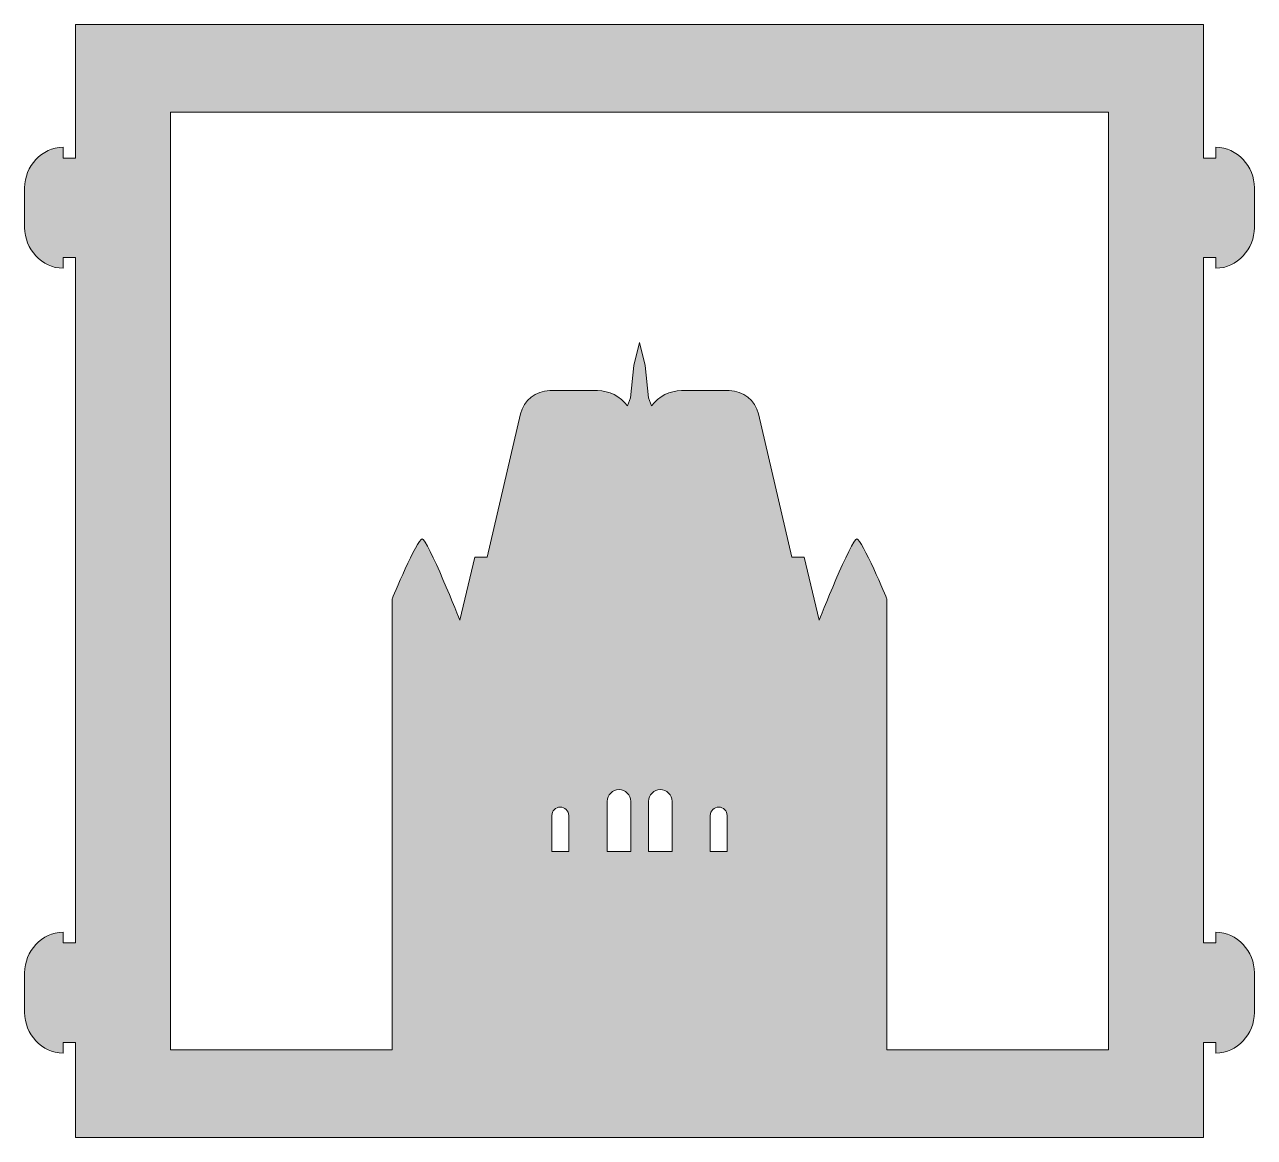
# Model space of a CAD drawing. Extents: x -50 to 3994, y -2593 to 1067.
import ezdxf

# ---------------------------------------------------------------- set-up
doc = ezdxf.new("R2010")
doc.units = 0
doc.header["$MEASUREMENT"] = 0
doc.layers.add('Layer 1', color=7, linetype='Continuous')

msp = doc.modelspace()

# ---------------------------------------------------------------- hatches: boundary and pattern name
at = {"layer": 'Layer 1', "true_color": 0x14607e}
h = msp.add_hatch(color=146, dxfattribs=at)
h.dxf.hatch_style = 2
edge = h.paths.add_edge_path()
edge.add_spline(control_points=[(3994.1, 399.2), (3994.1, 399.2), (3994.1, 530.4), (3994.1, 530.4), (3994.1, 600.3), (3937.5, 663.7), (3867.6, 663.7), (3867.6, 663.7), (3867.6, 628.3), (3867.6, 628.3), (3867.6, 628.3), (3839.8, 628.3), (3839.8, 628.3), (3839.8, 628.3), (3826.4, 628.3), (3826.4, 628.3), (3826.4, 628.3), (3826.4, 1067.2), (3826.4, 1067.2), (3826.4, 1067.2), (117.6, 1067.2), (117.6, 1067.2), (117.6, 1067.2), (117.6, 628.3), (117.6, 628.3), (117.6, 628.3), (104.2, 628.3), (104.2, 628.3), (104.2, 628.3), (76.4, 628.3), (76.4, 628.3), (76.4, 628.3), (76.4, 663.7), (76.4, 663.7), (6.6, 663.7), (-50, 600.3), (-50, 530.4), (-50, 530.4), (-50, 399.2), (-50, 399.2), (-50, 329.4), (6.6, 265.9), (76.4, 265.9), (76.4, 265.9), (76.4, 301.3), (76.4, 301.3), (76.4, 301.3), (117.6, 301.3), (117.6, 301.3), (117.6, 301.3), (117.6, 83.4), (117.6, 83.4), (117.6, 83.4), (117.6, 83.4), (117.6, 83.4), (117.6, 83.4), (117.6, -1953.4), (117.6, -1953.4), (117.6, -1953.4), (76.4, -1953.4), (76.4, -1953.4), (76.4, -1953.4), (76.4, -1917.9), (76.4, -1917.9), (6.6, -1917.9), (-50, -1981.4), (-50, -2051.2), (-50, -2051.2), (-50, -2182.5), (-50, -2182.5), (-50, -2252.3), (6.6, -2315.8), (76.4, -2315.8), (76.4, -2315.8), (76.4, -2280.3), (76.4, -2280.3), (76.4, -2280.3), (104.2, -2280.3), (104.2, -2280.3), (104.2, -2280.3), (117.6, -2280.3), (117.6, -2280.3), (117.6, -2280.3), (117.6, -2592.8), (117.6, -2592.8), (117.6, -2592.8), (3826.4, -2592.8), (3826.4, -2592.8), (3826.4, -2592.8), (3826.4, -2280.3), (3826.4, -2280.3), (3826.4, -2280.3), (3839.8, -2280.3), (3839.8, -2280.3), (3839.8, -2280.3), (3867.6, -2280.3), (3867.6, -2280.3), (3867.6, -2280.3), (3867.6, -2315.8), (3867.6, -2315.8), (3937.5, -2315.8), (3994.1, -2252.3), (3994.1, -2182.5), (3994.1, -2182.5), (3994.1, -2051.2), (3994.1, -2051.2), (3994.1, -1981.4), (3937.5, -1917.9), (3867.6, -1917.9), (3867.6, -1917.9), (3867.6, -1953.4), (3867.6, -1953.4), (3867.6, -1953.4), (3826.4, -1953.4), (3826.4, -1953.4), (3826.4, -1953.4), (3826.4, 218.2), (3826.4, 218.2), (3826.4, 218.2), (3826.4, 218.2), (3826.4, 218.2), (3826.4, 218.2), (3826.4, 301.3), (3826.4, 301.3), (3826.4, 301.3), (3867.6, 301.3), (3867.6, 301.3), (3867.6, 301.3), (3867.6, 265.9), (3867.6, 265.9), (3937.5, 265.9), (3994.1, 329.4), (3994.1, 399.2)], knot_values=[0, 0, 0, 0, 1, 1, 1, 2, 2, 2, 3, 3, 3, 4, 4, 4, 5, 5, 5, 6, 6, 6, 7, 7, 7, 8, 8, 8, 9, 9, 9, 10, 10, 10, 11, 11, 11, 12, 12, 12, 13, 13, 13, 14, 14, 14, 15, 15, 15, 16, 16, 16, 17, 17, 17, 18, 18, 18, 19, 19, 19, 20, 20, 20, 21, 21, 21, 22, 22, 22, 23, 23, 23, 24, 24, 24, 25, 25, 25, 26, 26, 26, 27, 27, 27, 28, 28, 28, 29, 29, 29, 30, 30, 30, 31, 31, 31, 32, 32, 32, 33, 33, 33, 34, 34, 34, 35, 35, 35, 36, 36, 36, 37, 37, 37, 38, 38, 38, 39, 39, 39, 40, 40, 40, 41, 41, 41, 42, 42, 42, 43, 43, 43, 44, 44, 44, 44], degree=3, periodic=1)
edge = h.paths.add_edge_path()
edge.add_spline(control_points=[(1739.2, -1652.7), (1739.2, -1652.7), (1683.9, -1652.7), (1683.9, -1652.7), (1683.9, -1652.7), (1683.9, -1534.1), (1683.9, -1534.1), (1683.9, -1518.8), (1696.3, -1506.4), (1711.6, -1506.4), (1726.8, -1506.4), (1739.2, -1518.8), (1739.2, -1534.1), (1739.2, -1534.1), (1739.2, -1652.7), (1739.2, -1652.7)], knot_values=[0, 0, 0, 0, 1, 1, 1, 2, 2, 2, 3, 3, 3, 4, 4, 4, 5, 5, 5, 5], degree=3, periodic=1)
edge = h.paths.add_edge_path()
edge.add_spline(control_points=[(1943.1, -1652.7), (1943.1, -1652.7), (1866.2, -1652.7), (1866.2, -1652.7), (1866.2, -1652.7), (1866.2, -1487.5), (1866.2, -1487.5), (1866.2, -1466.3), (1883.4, -1449.1), (1904.6, -1449.1), (1925.9, -1449.1), (1943.1, -1466.3), (1943.1, -1487.5), (1943.1, -1487.5), (1943.1, -1652.7), (1943.1, -1652.7)], knot_values=[0, 0, 0, 0, 1, 1, 1, 2, 2, 2, 3, 3, 3, 4, 4, 4, 5, 5, 5, 5], degree=3, periodic=1)
edge = h.paths.add_edge_path()
edge.add_spline(control_points=[(2078.9, -1652.7), (2078.9, -1652.7), (2001.9, -1652.7), (2001.9, -1652.7), (2001.9, -1652.7), (2001.9, -1487.5), (2001.9, -1487.5), (2001.9, -1466.3), (2019.2, -1449.1), (2040.4, -1449.1), (2061.6, -1449.1), (2078.9, -1466.3), (2078.9, -1487.5), (2078.9, -1487.5), (2078.9, -1652.7), (2078.9, -1652.7)], knot_values=[0, 0, 0, 0, 1, 1, 1, 2, 2, 2, 3, 3, 3, 4, 4, 4, 5, 5, 5, 5], degree=3, periodic=1)
edge = h.paths.add_edge_path()
edge.add_spline(control_points=[(2260.1, -1652.7), (2260.1, -1652.7), (2204.8, -1652.7), (2204.8, -1652.7), (2204.8, -1652.7), (2204.8, -1534.1), (2204.8, -1534.1), (2204.8, -1518.8), (2217.2, -1506.4), (2232.5, -1506.4), (2247.7, -1506.4), (2260.1, -1518.8), (2260.1, -1534.1), (2260.1, -1534.1), (2260.1, -1652.7), (2260.1, -1652.7)], knot_values=[0, 0, 0, 0, 1, 1, 1, 2, 2, 2, 3, 3, 3, 4, 4, 4, 5, 5, 5, 5], degree=3, periodic=1)
edge = h.paths.add_edge_path()
edge.add_spline(control_points=[(3513.9, -2304.6), (3513.9, -2304.6), (2785.5, -2304.6), (2785.5, -2304.6), (2785.5, -2304.6), (2785.5, -821.6), (2785.5, -821.6), (2785.5, -821.6), (2703.1, -624), (2686.5, -624), (2669.9, -624), (2562.3, -892), (2562.3, -892), (2562.3, -892), (2514, -684.9), (2514, -684.9), (2514, -684.9), (2472.8, -684.9), (2472.8, -684.9), (2472.8, -684.9), (2363.4, -213.4), (2363.4, -213.4), (2353, -168.5), (2313, -136.8), (2267, -136.8), (2267, -136.8), (2110.2, -136.8), (2110.2, -136.8), (2071.4, -136.8), (2034.9, -155.3), (2011.8, -186.6), (2011.8, -186.6), (2011.8, -186.6), (2011.8, -186.6), (2011.8, -186.6), (2001.4, -160.9), (2001.4, -160.9), (2001.4, -160.9), (1990.5, -54.2), (1990.5, -54.2), (1990.5, -54.2), (1972, 21.3), (1972, 21.3), (1972, 21.3), (1953.5, -54.2), (1953.5, -54.2), (1953.5, -54.2), (1942.6, -160.9), (1942.6, -160.9), (1942.6, -160.9), (1932.2, -186.6), (1932.2, -186.6), (1909.2, -155.3), (1872.6, -136.8), (1833.8, -136.8), (1833.8, -136.8), (1677, -136.8), (1677, -136.8), (1631, -136.8), (1591.1, -168.5), (1580.7, -213.4), (1580.7, -213.4), (1471.2, -684.9), (1471.2, -684.9), (1471.2, -684.9), (1430, -684.9), (1430, -684.9), (1430, -684.9), (1381.7, -892), (1381.7, -892), (1381.7, -892), (1274.1, -624), (1257.5, -624), (1240.9, -624), (1158.5, -821.6), (1158.5, -821.6), (1158.5, -821.6), (1158.5, -2304.6), (1158.5, -2304.6), (1158.5, -2304.6), (430.1, -2304.6), (430.1, -2304.6), (430.1, -2304.6), (430.1, -1904.5), (430.1, -1904.5), (430.1, -1904.5), (430.1, -1904.5), (430.1, -1904.5), (430.1, -1904.5), (430.1, -1856.9), (430.1, -1856.9), (430.1, -1856.9), (430.1, -1856.9), (430.1, -1856.9), (430.1, -1856.9), (430.1, 103.5), (430.1, 103.5), (430.1, 103.5), (430.1, 103.5), (430.1, 103.5), (430.1, 103.5), (430.1, 779.3), (430.1, 779.3), (430.1, 779.3), (3513.9, 779.3), (3513.9, 779.3), (3513.9, 779.3), (3513.9, 338.8), (3513.9, 338.8), (3513.9, 338.8), (3513.9, 338.8), (3513.9, 338.8), (3513.9, 338.8), (3513.9, -2304.6), (3513.9, -2304.6)], knot_values=[0, 0, 0, 0, 1, 1, 1, 2, 2, 2, 3, 3, 3, 4, 4, 4, 5, 5, 5, 6, 6, 6, 7, 7, 7, 8, 8, 8, 9, 9, 9, 10, 10, 10, 11, 11, 11, 12, 12, 12, 13, 13, 13, 14, 14, 14, 15, 15, 15, 16, 16, 16, 17, 17, 17, 18, 18, 18, 19, 19, 19, 20, 20, 20, 21, 21, 21, 22, 22, 22, 23, 23, 23, 24, 24, 24, 25, 25, 25, 26, 26, 26, 27, 27, 27, 28, 28, 28, 29, 29, 29, 30, 30, 30, 31, 31, 31, 32, 32, 32, 33, 33, 33, 34, 34, 34, 35, 35, 35, 36, 36, 36, 37, 37, 37, 38, 38, 38, 38], degree=3, periodic=1)

# ---------------------------------------------------------------- linework, layer by layer
at = {"layer": 'Layer 1', "lineweight": 0}
for points, knots in [([(3994.1, 399.2), (3994.1, 399.2), (3994.1, 530.4), (3994.1, 530.4), (3994.1, 600.3), (3937.5, 663.7), (3867.6, 663.7), (3867.6, 663.7), (3867.6, 628.3), (3867.6, 628.3), (3867.6, 628.3), (3839.8, 628.3), (3839.8, 628.3), (3839.8, 628.3), (3826.4, 628.3), (3826.4, 628.3), (3826.4, 628.3), (3826.4, 1067.2), (3826.4, 1067.2), (3826.4, 1067.2), (117.6, 1067.2), (117.6, 1067.2), (117.6, 1067.2), (117.6, 628.3), (117.6, 628.3), (117.6, 628.3), (104.2, 628.3), (104.2, 628.3), (104.2, 628.3), (76.4, 628.3), (76.4, 628.3), (76.4, 628.3), (76.4, 663.7), (76.4, 663.7), (6.6, 663.7), (-50, 600.3), (-50, 530.4), (-50, 530.4), (-50, 399.2), (-50, 399.2), (-50, 329.4), (6.6, 265.9), (76.4, 265.9), (76.4, 265.9), (76.4, 301.3), (76.4, 301.3), (76.4, 301.3), (117.6, 301.3), (117.6, 301.3), (117.6, 301.3), (117.6, 83.4), (117.6, 83.4), (117.6, 83.4), (117.6, 83.4), (117.6, 83.4), (117.6, 83.4), (117.6, -1953.4), (117.6, -1953.4), (117.6, -1953.4), (76.4, -1953.4), (76.4, -1953.4), (76.4, -1953.4), (76.4, -1917.9), (76.4, -1917.9), (6.6, -1917.9), (-50, -1981.4), (-50, -2051.2), (-50, -2051.2), (-50, -2182.5), (-50, -2182.5), (-50, -2252.3), (6.6, -2315.8), (76.4, -2315.8), (76.4, -2315.8), (76.4, -2280.3), (76.4, -2280.3), (76.4, -2280.3), (104.2, -2280.3), (104.2, -2280.3), (104.2, -2280.3), (117.6, -2280.3), (117.6, -2280.3), (117.6, -2280.3), (117.6, -2592.8), (117.6, -2592.8), (117.6, -2592.8), (3826.4, -2592.8), (3826.4, -2592.8), (3826.4, -2592.8), (3826.4, -2280.3), (3826.4, -2280.3), (3826.4, -2280.3), (3839.8, -2280.3), (3839.8, -2280.3), (3839.8, -2280.3), (3867.6, -2280.3), (3867.6, -2280.3), (3867.6, -2280.3), (3867.6, -2315.8), (3867.6, -2315.8), (3937.5, -2315.8), (3994.1, -2252.3), (3994.1, -2182.5), (3994.1, -2182.5), (3994.1, -2051.2), (3994.1, -2051.2), (3994.1, -1981.4), (3937.5, -1917.9), (3867.6, -1917.9), (3867.6, -1917.9), (3867.6, -1953.4), (3867.6, -1953.4), (3867.6, -1953.4), (3826.4, -1953.4), (3826.4, -1953.4), (3826.4, -1953.4), (3826.4, 218.2), (3826.4, 218.2), (3826.4, 218.2), (3826.4, 218.2), (3826.4, 218.2), (3826.4, 218.2), (3826.4, 301.3), (3826.4, 301.3), (3826.4, 301.3), (3867.6, 301.3), (3867.6, 301.3), (3867.6, 301.3), (3867.6, 265.9), (3867.6, 265.9), (3937.5, 265.9), (3994.1, 329.4), (3994.1, 399.2)], [0, 0, 0, 0, 1, 1, 1, 2, 2, 2, 3, 3, 3, 4, 4, 4, 5, 5, 5, 6, 6, 6, 7, 7, 7, 8, 8, 8, 9, 9, 9, 10, 10, 10, 11, 11, 11, 12, 12, 12, 13, 13, 13, 14, 14, 14, 15, 15, 15, 16, 16, 16, 17, 17, 17, 18, 18, 18, 19, 19, 19, 20, 20, 20, 21, 21, 21, 22, 22, 22, 23, 23, 23, 24, 24, 24, 25, 25, 25, 26, 26, 26, 27, 27, 27, 28, 28, 28, 29, 29, 29, 30, 30, 30, 31, 31, 31, 32, 32, 32, 33, 33, 33, 34, 34, 34, 35, 35, 35, 36, 36, 36, 37, 37, 37, 38, 38, 38, 39, 39, 39, 40, 40, 40, 41, 41, 41, 42, 42, 42, 43, 43, 43, 44, 44, 44, 44]), ([(3513.9, -2304.6), (3513.9, -2304.6), (2785.5, -2304.6), (2785.5, -2304.6), (2785.5, -2304.6), (2785.5, -821.6), (2785.5, -821.6), (2785.5, -821.6), (2703.1, -624), (2686.5, -624), (2669.9, -624), (2562.3, -892), (2562.3, -892), (2562.3, -892), (2514, -684.9), (2514, -684.9), (2514, -684.9), (2472.8, -684.9), (2472.8, -684.9), (2472.8, -684.9), (2363.4, -213.4), (2363.4, -213.4), (2353, -168.5), (2313, -136.8), (2267, -136.8), (2267, -136.8), (2110.2, -136.8), (2110.2, -136.8), (2071.4, -136.8), (2034.9, -155.3), (2011.8, -186.6), (2011.8, -186.6), (2011.8, -186.6), (2011.8, -186.6), (2011.8, -186.6), (2001.4, -160.9), (2001.4, -160.9), (2001.4, -160.9), (1990.5, -54.2), (1990.5, -54.2), (1990.5, -54.2), (1972, 21.3), (1972, 21.3), (1972, 21.3), (1953.5, -54.2), (1953.5, -54.2), (1953.5, -54.2), (1942.6, -160.9), (1942.6, -160.9), (1942.6, -160.9), (1932.2, -186.6), (1932.2, -186.6), (1909.2, -155.3), (1872.6, -136.8), (1833.8, -136.8), (1833.8, -136.8), (1677, -136.8), (1677, -136.8), (1631, -136.8), (1591.1, -168.5), (1580.7, -213.4), (1580.7, -213.4), (1471.2, -684.9), (1471.2, -684.9), (1471.2, -684.9), (1430, -684.9), (1430, -684.9), (1430, -684.9), (1381.7, -892), (1381.7, -892), (1381.7, -892), (1274.1, -624), (1257.5, -624), (1240.9, -624), (1158.5, -821.6), (1158.5, -821.6), (1158.5, -821.6), (1158.5, -2304.6), (1158.5, -2304.6), (1158.5, -2304.6), (430.1, -2304.6), (430.1, -2304.6), (430.1, -2304.6), (430.1, -1904.5), (430.1, -1904.5), (430.1, -1904.5), (430.1, -1904.5), (430.1, -1904.5), (430.1, -1904.5), (430.1, -1856.9), (430.1, -1856.9), (430.1, -1856.9), (430.1, -1856.9), (430.1, -1856.9), (430.1, -1856.9), (430.1, 103.5), (430.1, 103.5), (430.1, 103.5), (430.1, 103.5), (430.1, 103.5), (430.1, 103.5), (430.1, 779.3), (430.1, 779.3), (430.1, 779.3), (3513.9, 779.3), (3513.9, 779.3), (3513.9, 779.3), (3513.9, 338.8), (3513.9, 338.8), (3513.9, 338.8), (3513.9, 338.8), (3513.9, 338.8), (3513.9, 338.8), (3513.9, -2304.6), (3513.9, -2304.6)], [0, 0, 0, 0, 1, 1, 1, 2, 2, 2, 3, 3, 3, 4, 4, 4, 5, 5, 5, 6, 6, 6, 7, 7, 7, 8, 8, 8, 9, 9, 9, 10, 10, 10, 11, 11, 11, 12, 12, 12, 13, 13, 13, 14, 14, 14, 15, 15, 15, 16, 16, 16, 17, 17, 17, 18, 18, 18, 19, 19, 19, 20, 20, 20, 21, 21, 21, 22, 22, 22, 23, 23, 23, 24, 24, 24, 25, 25, 25, 26, 26, 26, 27, 27, 27, 28, 28, 28, 29, 29, 29, 30, 30, 30, 31, 31, 31, 32, 32, 32, 33, 33, 33, 34, 34, 34, 35, 35, 35, 36, 36, 36, 37, 37, 37, 38, 38, 38, 38]), ([(1943.1, -1652.7), (1943.1, -1652.7), (1866.2, -1652.7), (1866.2, -1652.7), (1866.2, -1652.7), (1866.2, -1487.5), (1866.2, -1487.5), (1866.2, -1466.3), (1883.4, -1449.1), (1904.6, -1449.1), (1925.9, -1449.1), (1943.1, -1466.3), (1943.1, -1487.5), (1943.1, -1487.5), (1943.1, -1652.7), (1943.1, -1652.7)], [0, 0, 0, 0, 1, 1, 1, 2, 2, 2, 3, 3, 3, 4, 4, 4, 5, 5, 5, 5]), ([(2078.9, -1652.7), (2078.9, -1652.7), (2001.9, -1652.7), (2001.9, -1652.7), (2001.9, -1652.7), (2001.9, -1487.5), (2001.9, -1487.5), (2001.9, -1466.3), (2019.2, -1449.1), (2040.4, -1449.1), (2061.6, -1449.1), (2078.9, -1466.3), (2078.9, -1487.5), (2078.9, -1487.5), (2078.9, -1652.7), (2078.9, -1652.7)], [0, 0, 0, 0, 1, 1, 1, 2, 2, 2, 3, 3, 3, 4, 4, 4, 5, 5, 5, 5]), ([(1739.2, -1652.7), (1739.2, -1652.7), (1683.9, -1652.7), (1683.9, -1652.7), (1683.9, -1652.7), (1683.9, -1534.1), (1683.9, -1534.1), (1683.9, -1518.8), (1696.3, -1506.4), (1711.6, -1506.4), (1726.8, -1506.4), (1739.2, -1518.8), (1739.2, -1534.1), (1739.2, -1534.1), (1739.2, -1652.7), (1739.2, -1652.7)], [0, 0, 0, 0, 1, 1, 1, 2, 2, 2, 3, 3, 3, 4, 4, 4, 5, 5, 5, 5]), ([(2260.1, -1652.7), (2260.1, -1652.7), (2204.8, -1652.7), (2204.8, -1652.7), (2204.8, -1652.7), (2204.8, -1534.1), (2204.8, -1534.1), (2204.8, -1518.8), (2217.2, -1506.4), (2232.5, -1506.4), (2247.7, -1506.4), (2260.1, -1518.8), (2260.1, -1534.1), (2260.1, -1534.1), (2260.1, -1652.7), (2260.1, -1652.7)], [0, 0, 0, 0, 1, 1, 1, 2, 2, 2, 3, 3, 3, 4, 4, 4, 5, 5, 5, 5])]:
    msp.add_open_spline(points, degree=3, knots=knots, dxfattribs=at)

doc.saveas('drawing.dxf')
